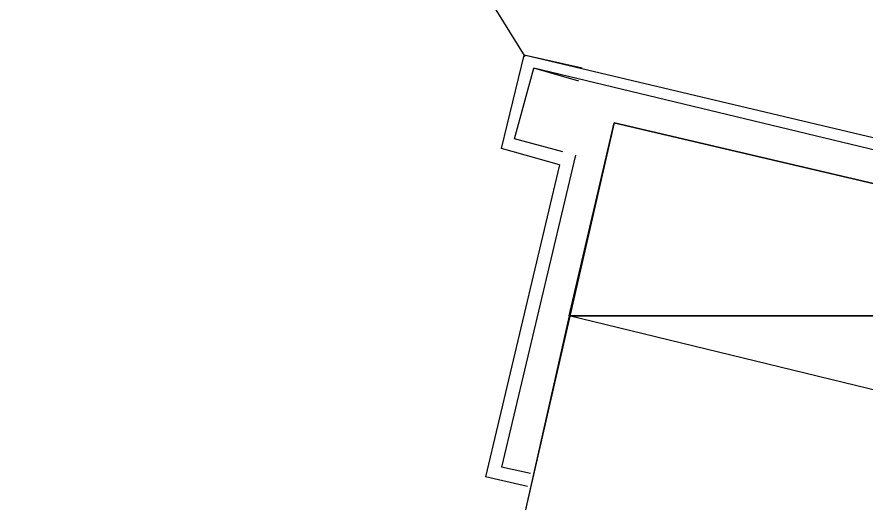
# Model space of a CAD drawing. Header units: feet. Extents: x -84 to 198, y -22 to 181.
# Drawn here: x 118.899 to 122.416, y 91.189 to 93.203 of the extents above; entities that cross this region are included whole.
import ezdxf

# ---------------------------------------------------------------- set-up
doc = ezdxf.new("R2010")
doc.units = ezdxf.units.FT
doc.layers.add('A-LINEA', color=7, linetype='CONTINUOUS')
doc.layers.add('A-MURO-CONCRETO', color=8, linetype='CONTINUOUS')

msp = doc.modelspace()

# ---------------------------------------------------------------- linework, layer by layer
at = {"layer": 'A-LINEA'}
for p, q in [((121.0039, 93.0388), (118.899, 96.4483)), ((121.0039, 93.0388), (118.899, 96.4483)), ((120.9067, 92.6578), (121, 93.0444)), ((120.9067, 92.6578), (121, 93.0444)), ((121.24, 92.9911), (121, 93.0444)), ((124.88, 92.1244), (121, 93.0444)), ((120.96, 92.6978), (121.04, 92.9911)), ((120.96, 92.6978), (121.04, 92.9911)), ((121.2267, 92.9378), (121.04, 92.9911)), ((124.8133, 92.0844), (121.04, 92.9911)), ((121.16, 92.6444), (120.96, 92.6978)), ((121.1467, 92.5911), (120.9067, 92.6578)), ((121.2133, 92.6311), (120.9067, 91.3378)), ((121.1467, 92.5911), (120.84, 91.2978)), ((121.0267, 91.3111), (120.9067, 91.3378)), ((121.0133, 91.2578), (120.84, 91.2978))]:
    msp.add_line(p, q, dxfattribs=at)
msp.add_lwpolyline([(124.4, 90.3378), (124.7867, 91.9644), (121.3733, 92.7644), (121, 91.1378), (124.4, 90.3378)], dxfattribs=at)
at = {"layer": 'A-MURO-CONCRETO'}
for points in [[(121.3733, 92.7644), (124.7867, 91.9644), (121.1867, 91.9644), (121.3733, 92.7644), (121.3733, 92.7644)], [(121.1867, 91.9644), (121, 91.1378), (124.5867, 91.1378), (121.1867, 91.9644)], [(121.1867, 91.9644), (124.7867, 91.9644), (124.5867, 91.1378), (121.1867, 91.9644), (121.1867, 91.9644)]]:
    msp.add_lwpolyline(points, dxfattribs=at)

doc.saveas('drawing.dxf')
